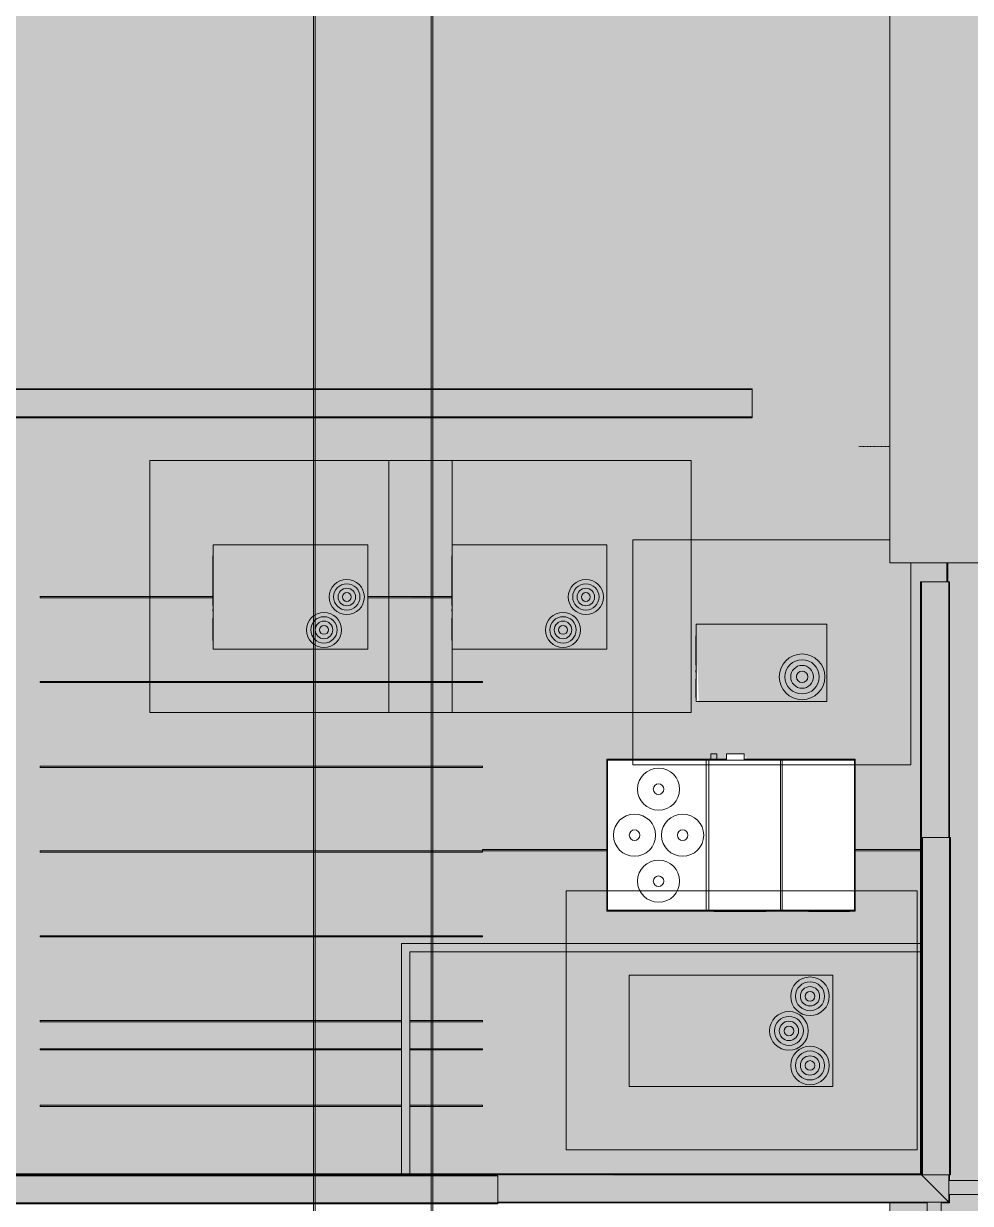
# Model space of a CAD drawing. Header units: inches. Extents: x -2804 to 58974, y -36095 to 66.
# Drawn here: x 26554 to 27093, y -22800 to -22129 of the extents above; entities that cross this region are included whole.
import ezdxf

# ---------------------------------------------------------------- set-up
doc = ezdxf.new("R2010")
doc.units = ezdxf.units.IN
doc.header["$MEASUREMENT"] = 0
doc.header["$XCLIPFRAME"] = 2
doc.linetypes.add('Dash', pattern=[0.25, 0.125, -0.125])
for name, color, linetype, lineweight in [('A-DETL', 90, 'Continuous', 9), ('A-GENM', 13, 'Continuous', 9), ('A-ROOF', 132, 'Continuous', 13), ('A-WALL', 113, 'Continuous', 13), ('G-ANNO-REFR', 1, 'Continuous', 9), ('I-WALL', 2, 'Continuous', 13), ('M-EQPM', 50, 'Continuous', 9)]:
    doc.layers.add(name, color=color, linetype=linetype, lineweight=lineweight)
picture_1 = doc.add_image_def('image1.jpg', size_in_pixel=(1920, 1080))

# ---------------------------------------------------------------- blocks, each defined once
blk = doc.blocks.new('Generic Models 7_Generic Models 1_5_Generic Models 1_5 _ Generic Models 7_Generic Models 1_337419_7 - Generic Models 7_Generic Models 1_5_Generic Models 1_5 _ Generic Models 7_Generic Models 1_337419_311462-415298-Site Locator Map')
at = {"layer": 'A-GENM'}
blk.add_hatch(color=50, dxfattribs=at).paths.add_polyline_path([(22056.83, -22802.12), (22555.02, -22802.12), (22555.02, -22786.62), (22072.33, -22786.62), (22056.83, -22799.17)], flags=0)
at = {"layer": 'A-GENM', "color": 7}
for p, q in [((22072.33, -22786.62), (22555.02, -22786.62)), ((22555.02, -22786.62), (22555.02, -22802.12)), ((22056.83, -22802.12), (22056.83, -22799.17)), ((22056.83, -22802.62), (22056.83, -22802.12)), ((22056.83, -22802.12), (22555.02, -22802.12)), ((22056.83, -22802.62), (22555.02, -22802.62)), ((22555.02, -22802.12), (22555.02, -22802.62))]:
    blk.add_line(p, q, dxfattribs=at)
blk = doc.blocks.new('Generic Models 5 - Generic Models 4-422911-Site Locator Map')
at = {"layer": 'A-GENM'}
for p, q in [((22516.99, -20768.68), (22516.99, -23030.67)), ((22517.99, -23030.67), (22517.99, -20768.68))]:
    blk.add_line(p, q, dxfattribs=at)
blk = doc.blocks.new('Generic Models 6 - Generic Models 4-422932-Site Locator Map')
at = {"layer": 'A-GENM'}
for p, q in [((22449.99, -20768.68), (22449.99, -23030.67)), ((22450.99, -23030.67), (22450.99, -20768.68))]:
    blk.add_line(p, q, dxfattribs=at)
blk = doc.blocks.new('Generic Models 2_Generic Models 2_310765_Generic Models 2_310765 _ Generic Models 2_Generic Models 2_310765_145 - Generic Models 2_Generic Models 2_310765_Generic Models 2_310765 _ Generic Models 2_Generic Models 2_310765_300385-545121-Site Locator Map')
at = {"layer": 'A-GENM'}
blk.add_hatch(color=50, dxfattribs=at).paths.add_polyline_path([(22546.14, -22745.19), (22546.14, -22744.5), (22504.89, -22745.19)], flags=0)
at = {"layer": 'A-GENM', "color": 7}
for p, q in [((22294.36, -22745.19), (22294.36, -22744.5)), ((22294.36, -22744.5), (22500.14, -22744.5)), ((22294.36, -22745.19), (22500.14, -22745.19)), ((22504.89, -22744.5), (22546.14, -22744.5)), ((22504.89, -22745.19), (22546.14, -22745.19)), ((22546.14, -22744.5), (22546.14, -22745.19)), ((22546.14, -22745.13), (22546.14, -22744.56))]:
    blk.add_line(p, q, dxfattribs=at)
blk = doc.blocks.new('Generic Models 2_Generic Models 2_310765_Generic Models 2_310765 _ Generic Models 2_Generic Models 2_310765_142 - Generic Models 2_Generic Models 2_310765_Generic Models 2_310765 _ Generic Models 2_Generic Models 2_310765_300385-551001-Site Locator Map')
at = {"layer": 'A-GENM'}
h = blk.add_hatch(color=50, dxfattribs=at)
h.paths.add_polyline_path([(22500.14, -22696.94), (22500.14, -22696.25), (22450.04, -22696.94)], flags=0)
h.paths.add_polyline_path([(22546.14, -22696.94), (22546.14, -22696.25), (22504.89, -22696.94)], flags=0)
at = {"layer": 'A-GENM', "color": 7}
for p, q in [((22294.36, -22696.94), (22294.36, -22696.25)), ((22294.36, -22696.25), (22500.14, -22696.25)), ((22294.36, -22696.94), (22500.14, -22696.94)), ((22504.89, -22696.25), (22546.14, -22696.25)), ((22504.89, -22696.94), (22546.14, -22696.94)), ((22546.14, -22696.25), (22546.14, -22696.94)), ((22546.14, -22696.88), (22546.14, -22696.31))]:
    blk.add_line(p, q, dxfattribs=at)
blk = doc.blocks.new('Generic Models 2_Generic Models 2_310765_Generic Models 2_310765 _ Generic Models 2_Generic Models 2_310765_143 - Generic Models 2_Generic Models 2_310765_Generic Models 2_310765 _ Generic Models 2_Generic Models 2_310765_300385-551026-Site Locator Map')
at = {"layer": 'A-GENM'}
h = blk.add_hatch(color=50, dxfattribs=at)
h.paths.add_polyline_path([(22500.14, -22713.02), (22500.14, -22712.33), (22450.04, -22713.02)], flags=0)
h.paths.add_polyline_path([(22546.14, -22713.02), (22546.14, -22712.33), (22504.89, -22713.02)], flags=0)
at = {"layer": 'A-GENM', "color": 7}
for p, q in [((22294.36, -22713.02), (22294.36, -22712.33)), ((22294.36, -22712.33), (22500.14, -22712.33)), ((22294.36, -22713.02), (22500.14, -22713.02)), ((22504.89, -22712.33), (22546.14, -22712.33)), ((22504.89, -22713.02), (22546.14, -22713.02)), ((22546.14, -22712.33), (22546.14, -22713.02)), ((22546.14, -22712.96), (22546.14, -22712.4))]:
    blk.add_line(p, q, dxfattribs=at)
blk = doc.blocks.new('Generic Models 2_Generic Models 2_310765_Generic Models 2_310765 _ Generic Models 2_Generic Models 2_310765_154 - Generic Models 2_Generic Models 2_310765_Generic Models 2_310765 _ Generic Models 2_Generic Models 2_310765_300385-551361-Site Locator Map')
at = {"layer": 'A-GENM', "color": 7}
for p, q in [((22294.36, -22648.69), (22294.36, -22648)), ((22294.36, -22648), (22546.14, -22648)), ((22546.14, -22648), (22546.14, -22648.69)), ((22546.14, -22648.63), (22546.14, -22648.06)), ((22294.36, -22648.69), (22546.14, -22648.69))]:
    blk.add_line(p, q, dxfattribs=at)
blk = doc.blocks.new('Generic Models 2_Generic Models 2_310765_Generic Models 2_310765 _ Generic Models 2_Generic Models 2_310765_160 - Generic Models 2_Generic Models 2_310765_Generic Models 2_310765 _ Generic Models 2_Generic Models 2_310765_300385-551519-Site Locator Map')
at = {"layer": 'A-GENM'}
blk.add_hatch(color=50, dxfattribs=at).paths.add_polyline_path([(22546.14, -22600.44), (22546.14, -22599.75), (22450.04, -22600.44)], flags=0)
at = {"layer": 'A-GENM', "color": 7}
for p, q in [((22294.36, -22600.44), (22294.36, -22599.75)), ((22294.36, -22599.75), (22546.14, -22599.75)), ((22294.36, -22600.44), (22546.14, -22600.44)), ((22546.14, -22599.75), (22546.14, -22600.44)), ((22546.14, -22600.38), (22546.14, -22599.81))]:
    blk.add_line(p, q, dxfattribs=at)
blk = doc.blocks.new('Generic Models 2_Generic Models 2_310765_Generic Models 2_310765 _ Generic Models 2_Generic Models 2_310765_163 - Generic Models 2_Generic Models 2_310765_Generic Models 2_310765 _ Generic Models 2_Generic Models 2_310765_300385-551595-Site Locator Map')
at = {"layer": 'A-GENM', "color": 7}
for p, q in [((22546.14, -22599.69), (22546.14, -22599)), ((22546.14, -22599), (22617.02, -22599)), ((22546.14, -22599.69), (22617.02, -22599.69)), ((22758.52, -22599), (22795.7, -22599)), ((22758.52, -22599.69), (22795.7, -22599.69))]:
    blk.add_line(p, q, dxfattribs=at)
blk = doc.blocks.new('Generic Models 2_Generic Models 2_310765_Generic Models 2_310765 _ Generic Models 2_Generic Models 2_310765_166 - Generic Models 2_Generic Models 2_310765_Generic Models 2_310765 _ Generic Models 2_Generic Models 2_310765_300385-551677-Site Locator Map')
at = {"layer": 'A-GENM', "color": 7}
for p, q in [((22294.36, -22552.19), (22294.36, -22551.5)), ((22294.36, -22551.5), (22546.14, -22551.5)), ((22294.36, -22552.19), (22546.14, -22552.19)), ((22546.14, -22551.5), (22546.14, -22552.19)), ((22546.14, -22552.13), (22546.14, -22551.56))]:
    blk.add_line(p, q, dxfattribs=at)
blk = doc.blocks.new('Generic Models 2_Generic Models 2_310765_Generic Models 2_310765 _ Generic Models 2_Generic Models 2_310765_172 - Generic Models 2_Generic Models 2_310765_Generic Models 2_310765 _ Generic Models 2_Generic Models 2_310765_300385-551835-Site Locator Map')
at = {"layer": 'A-GENM', "color": 7}
for p, q in [((22294.36, -22503.94), (22294.36, -22503.25)), ((22294.36, -22503.25), (22546.14, -22503.25)), ((22294.36, -22503.94), (22546.14, -22503.94)), ((22546.14, -22503.25), (22546.14, -22503.94)), ((22546.14, -22503.88), (22546.14, -22503.31))]:
    blk.add_line(p, q, dxfattribs=at)
blk = doc.blocks.new('Generic Models 2_Generic Models 2_310765_Generic Models 2_310765 _ Generic Models 2_Generic Models 2_310765_178 - Generic Models 2_Generic Models 2_310765_Generic Models 2_310765 _ Generic Models 2_Generic Models 2_310765_300385-551993-Site Locator Map')
at = {"layer": 'A-GENM'}
blk.add_hatch(color=50, dxfattribs=at).paths.add_polyline_path([(22528.95, -22455.69), (22528.95, -22455), (22480.95, -22455.69)], flags=0)
at = {"layer": 'A-GENM', "color": 7}
for p, q in [((22294.36, -22455.69), (22294.36, -22455)), ((22294.36, -22455), (22392.83, -22455)), ((22294.36, -22455.69), (22392.83, -22455.69)), ((22480.95, -22455), (22528.95, -22455)), ((22480.95, -22455.69), (22528.95, -22455.69))]:
    blk.add_line(p, q, dxfattribs=at)
blk = doc.blocks.new('Generic Models 7_Generic Models 1_5_Generic Models 1_5 _ Generic Models 7_Generic Models 1_337419_20 - Generic Models 7_Generic Models 1_5_Generic Models 1_5 _ Generic Models 7_Generic Models 1_337419_311462-552532-Site Locator Map')
at = {"layer": 'A-GENM'}
blk.add_hatch(color=50, dxfattribs=at).paths.add_polyline_path([(22814.2, -22542.93), (22814.2, -22350.93), (22798.7, -22350.93), (22798.7, -22542.93)], flags=0)
at = {"layer": 'A-GENM', "color": 7}
for p, q in [((22798.7, -22350.93), (22814.2, -22350.93)), ((22798.7, -22542.93), (22798.7, -22350.93)), ((22814.2, -22350.93), (22814.7, -22350.93)), ((22814.2, -22542.93), (22814.2, -22350.93)), ((22814.7, -22542.93), (22814.7, -22350.93)), ((22814.2, -22542.93), (22798.7, -22542.93)), ((22814.7, -22542.93), (22814.2, -22542.93))]:
    blk.add_line(p, q, dxfattribs=at)
blk = doc.blocks.new('Generic Models 7_Generic Models 1_1_Generic Models 1_1 _ Generic Models 7_Generic Models 1_337419_17 - Generic Models 7_Generic Models 1_1_Generic Models 1_1 _ Generic Models 7_Generic Models 1_337419_306201-555227-Site Locator Map')
at = {"layer": 'A-GENM'}
blk.add_hatch(color=9, dxfattribs=at).paths.add_polyline_path([(22903.39, -22795.3), (22903.39, -22787.3), (22811.7, -22787.3), (22811.7, -22795.3), (22888.74, -22795.3)], flags=0)
at = {"layer": 'A-GENM', "color": 7}
for p, q in [((22811.7, -22787.3), (22903.39, -22787.3)), ((22903.39, -22787.3), (22903.39, -22795.3)), ((22903.39, -22795.3), (22811.7, -22795.3))]:
    blk.add_line(p, q, dxfattribs=at)
blk = doc.blocks.new('Generic Models 7_Generic Models 1_1_Generic Models 1_1 _ Generic Models 7_Generic Models 1_337419_19 - Generic Models 7_Generic Models 1_1_Generic Models 1_1 _ Generic Models 7_Generic Models 1_337419_306201-555347-Site Locator Map')
at = {"layer": 'A-GENM'}
blk.add_hatch(color=9, dxfattribs=at).paths.add_polyline_path([(22807.39, -22884.18), (22807.39, -22799.62), (22799.39, -22799.62), (22799.39, -22884.18)], flags=0)
at = {"layer": 'A-GENM', "color": 7}
for p, q in [((22799.39, -22884.18), (22799.39, -22799.62)), ((22807.39, -22799.62), (22807.39, -22884.18)), ((22807.39, -22884.18), (22799.39, -22884.18))]:
    blk.add_line(p, q, dxfattribs=at)
blk = doc.blocks.new('detail_Ryan_rvt-1-Site Locator Map')
at = {"lineweight": 9}
for name, p in [('Generic Models 6 - Generic Models 4-422932-Site Locator Map', (0, 0)), ('Generic Models 5 - Generic Models 4-422911-Site Locator Map', (0, 0)), ('Generic Models 2_Generic Models 2_310765_Generic Models 2_310765 _ Generic Models 2_Generic Models 2_310765_178 - Generic Models 2_Generic Models 2_310765_Generic Models 2_310765 _ Generic Models 2_Generic Models 2_310765_300385-551993-Site Locator Map', (0, 0)), ('Generic Models 2_Generic Models 2_310765_Generic Models 2_310765 _ Generic Models 2_Generic Models 2_310765_172 - Generic Models 2_Generic Models 2_310765_Generic Models 2_310765 _ Generic Models 2_Generic Models 2_310765_300385-551835-Site Locator Map', (0, 0)), ('Generic Models 2_Generic Models 2_310765_Generic Models 2_310765 _ Generic Models 2_Generic Models 2_310765_166 - Generic Models 2_Generic Models 2_310765_Generic Models 2_310765 _ Generic Models 2_Generic Models 2_310765_300385-551677-Site Locator Map', (0, 0)), ('Generic Models 7_Generic Models 1_5_Generic Models 1_5 _ Generic Models 7_Generic Models 1_337419_20 - Generic Models 7_Generic Models 1_5_Generic Models 1_5 _ Generic Models 7_Generic Models 1_337419_311462-552532-Site Locator Map', (-2, -241.25)), ('Generic Models 2_Generic Models 2_310765_Generic Models 2_310765 _ Generic Models 2_Generic Models 2_310765_160 - Generic Models 2_Generic Models 2_310765_Generic Models 2_310765 _ Generic Models 2_Generic Models 2_310765_300385-551519-Site Locator Map', (0, 0)), ('Generic Models 2_Generic Models 2_310765_Generic Models 2_310765 _ Generic Models 2_Generic Models 2_310765_163 - Generic Models 2_Generic Models 2_310765_Generic Models 2_310765 _ Generic Models 2_Generic Models 2_310765_300385-551595-Site Locator Map', (0, 0)), ('Generic Models 2_Generic Models 2_310765_Generic Models 2_310765 _ Generic Models 2_Generic Models 2_310765_154 - Generic Models 2_Generic Models 2_310765_Generic Models 2_310765 _ Generic Models 2_Generic Models 2_310765_300385-551361-Site Locator Map', (0, 0)), ('Generic Models 2_Generic Models 2_310765_Generic Models 2_310765 _ Generic Models 2_Generic Models 2_310765_142 - Generic Models 2_Generic Models 2_310765_Generic Models 2_310765 _ Generic Models 2_Generic Models 2_310765_300385-551001-Site Locator Map', (0, 0)), ('Generic Models 2_Generic Models 2_310765_Generic Models 2_310765 _ Generic Models 2_Generic Models 2_310765_143 - Generic Models 2_Generic Models 2_310765_Generic Models 2_310765 _ Generic Models 2_Generic Models 2_310765_300385-551026-Site Locator Map', (0, 0)), ('Generic Models 2_Generic Models 2_310765_Generic Models 2_310765 _ Generic Models 2_Generic Models 2_310765_145 - Generic Models 2_Generic Models 2_310765_Generic Models 2_310765 _ Generic Models 2_Generic Models 2_310765_300385-545121-Site Locator Map', (0, 0)), ('Generic Models 7_Generic Models 1_5_Generic Models 1_5 _ Generic Models 7_Generic Models 1_337419_7 - Generic Models 7_Generic Models 1_5_Generic Models 1_5 _ Generic Models 7_Generic Models 1_337419_311462-415298-Site Locator Map', (0, 2)), ('Generic Models 7_Generic Models 1_1_Generic Models 1_1 _ Generic Models 7_Generic Models 1_337419_17 - Generic Models 7_Generic Models 1_1_Generic Models 1_1 _ Generic Models 7_Generic Models 1_337419_306201-555227-Site Locator Map', (0, 0)), ('Generic Models 7_Generic Models 1_1_Generic Models 1_1 _ Generic Models 7_Generic Models 1_337419_19 - Generic Models 7_Generic Models 1_1_Generic Models 1_1 _ Generic Models 7_Generic Models 1_337419_306201-555347-Site Locator Map', (0, 0))]:
    blk.add_blockref(name, p, dxfattribs=at)
blk = doc.blocks.new('AHU-Rooftop-Carrier 48TC 15-28 ton - TC025-1347267-Site Locator Map')
at = {"layer": 'M-EQPM'}
for p, q in [((70.75, 43.19), (-70.75, 43.19)), ((-70.75, 43.19), (-70.75, -43.19)), ((-70.28, 42.47), (-70.28, -42.47)), ((70.03, 42.72), (-70.03, 42.72)), ((-44.12, 43.34), (-67.5, 43.34)), ((-67.5, 43.34), (-67.5, 42.72)), ((-67.5, 42.72), (-44.12, 42.72)), ((-44.12, 42.72), (-44.12, 43.34)), ((-29.08, 42.72), (-29.08, -42.72)), ((-28.08, 42.72), (-28.08, -42.72)), ((9.75, 43.34), (-20, 43.34)), ((-20, 43.34), (-20, 42.72)), ((-20, 42.72), (9.75, 42.72)), ((9.75, 42.72), (9.75, 43.34)), ((12.59, 42.72), (12.59, -42.72)), ((14.09, 42.72), (14.09, -42.72)), ((70.28, -42.47), (70.28, 42.47)), ((70.75, -43.19), (70.75, 43.19)), ((-70.75, -43.19), (-7.49, -43.19)), ((-70.03, -42.72), (70.03, -42.72)), ((2.51, -42.72), (-7.49, -42.72)), ((-7.49, -42.72), (-7.49, -46.34)), ((-7.49, -46.34), (2.51, -46.34)), ((2.51, -46.34), (2.51, -42.72)), ((2.51, -43.19), (70.75, -43.19)), ((11.59, -42.72), (8.09, -42.72)), ((8.09, -42.72), (8.09, -46.34)), ((8.09, -46.34), (11.59, -46.34)), ((11.59, -46.34), (11.59, -42.72))]:
    blk.add_line(p, q, dxfattribs=at)
for centre, radius in [((41.28, 26.19), 12), ((41.28, 26.19), 3), ((27.59, 0), 12), ((54.97, 0), 12), ((27.59, 0), 3), ((54.97, 0), 3), ((41.28, -26.19), 12), ((41.28, -26.19), 3)]:
    blk.add_circle(centre, radius, dxfattribs=at)
for centre, start, end in [((-70.03, 42.47), 90, 180), ((70.03, 42.47), 0, 90), ((-70.03, -42.47), 180, 270), ((70.03, -42.47), 270, 0)]:
    blk.add_arc(centre, 0.25, start, end, dxfattribs=at)
blk = doc.blocks.new('Carrier_48TC_Standard_Efficiency_Gas_Heat_Electric_Cooling_Packaged_Rooftop_Unit_3_to_15_nominal_tons - 15 ton 48TC__16-873539-Site Locator Map')
at = {"layer": 'M-EQPM'}
blk.add_hatch(color=256, dxfattribs=at).paths.add_polyline_path([(-57.94, 31.69), (-57.94, -31.69), (57.94, -31.69), (57.94, 31.69), (18.37, 31.69)], flags=0)
for p, q in [((-105.94, -79.69), (-105.94, 67.69)), ((-105.94, 67.69), (93.94, 67.69)), ((93.94, 67.69), (93.94, -79.69)), ((57.94, 31.69), (-57.94, 31.69)), ((-57.94, 31.69), (-57.94, -31.69)), ((57.94, -31.69), (57.94, 31.69)), ((58.06, 27.31), (57.94, 27.31)), ((58.06, 27.31), (58.06, 15.44)), ((57.94, 15.44), (58.06, 15.44)), ((58.06, 9.29), (58.06, 10.34)), ((58.06, 10.34), (58.06, 9.29)), ((58.06, 6.69), (57.94, 6.69)), ((58.06, 6.69), (58.06, -25.06)), ((57.94, -25.06), (58.06, -25.06)), ((-57.94, -31.69), (57.94, -31.69)), ((93.94, -79.69), (-105.94, -79.69))]:
    blk.add_line(p, q, dxfattribs=at)
for centre, radius in [((-44.94, 19.69), 11), ((-44.94, 19.69), 8.25), ((-44.94, 19.69), 5.5), ((-44.94, 19.69), 2.75), ((-32.94, 0), 11), ((-32.94, 0), 8.25), ((-32.94, 0), 5.5), ((-32.94, 0), 2.75), ((-44.94, -19.69), 11), ((-44.94, -19.69), 8.25), ((-44.94, -19.69), 5.5), ((-44.94, -19.69), 2.75)]:
    blk.add_circle(centre, radius, dxfattribs=at)
blk = doc.blocks.new('Carrier_48TC_Standard_Efficiency_Gas_Heat_Electric_Cooling_Packaged_Rooftop_Unit_3_to_15_nominal_tons - 7_5 ton 48TC__08-873531-Site Locator Map')
at = {"layer": 'M-EQPM'}
blk.add_hatch(color=256, dxfattribs=at).paths.add_polyline_path([(44.06, 29.75), (-44.06, 29.75), (-44.06, -29.75), (44.06, -29.75)], flags=0)
for p, q in [((-92.06, -77.75), (-92.06, 65.75)), ((-92.06, 65.75), (80.06, 65.75)), ((80.06, 65.75), (80.06, -77.75)), ((44.06, 29.75), (-44.06, 29.75)), ((-44.06, 29.75), (-44.06, -29.75)), ((44.06, -29.75), (44.06, 29.75)), ((44.19, 24.75), (44.06, 24.75)), ((44.19, 24.75), (44.19, 12.12)), ((44.06, 12.12), (44.19, 12.12)), ((44.19, 7.1), (44.19, 8.15)), ((44.19, 8.15), (44.19, 7.1)), ((44.19, 4.87), (44.06, 4.87)), ((44.19, 4.87), (44.19, -23.5)), ((44.06, -23.5), (44.19, -23.5)), ((-44.06, -29.75), (44.06, -29.75)), ((80.06, -77.75), (-92.06, -77.75))]:
    blk.add_line(p, q, dxfattribs=at)
for centre, radius in [((-19.06, 18.75), 10), ((-19.06, 18.75), 7.5), ((-19.06, 18.75), 5), ((-19.06, 18.75), 2.5), ((-32.06, 0), 10), ((-32.06, 0), 7.5), ((-32.06, 0), 5), ((-32.06, 0), 2.5)]:
    blk.add_circle(centre, radius, dxfattribs=at)
blk = doc.blocks.new('Carrier_48TC_Standard_Efficiency_Gas_Heat_Electric_Cooling_Packaged_Rooftop_Unit_3_to_15_nominal_tons - 6 ton 48TC__07-1350223-Site Locator Map')
at = {"layer": 'M-EQPM'}
blk.add_hatch(color=256, dxfattribs=at).paths.add_polyline_path([(-37.19, 22), (-37.19, -22), (37.19, -22), (35.62, 22)], flags=0)
for p, q in [((-85.19, -56.87), (-85.19, 58)), ((-85.19, 58), (73.19, 58)), ((73.19, 58), (73.19, -70)), ((37.19, 22), (-37.19, 22)), ((-37.19, 22), (-37.19, -22)), ((37.19, -22), (37.19, 22)), ((37.31, 19.75), (37.19, 19.75)), ((37.31, 19.75), (37.31, 9.25)), ((37.19, 9.25), (37.31, 9.25)), ((37.31, 1.37), (37.19, 1.37)), ((37.31, 4.23), (37.31, 5.27)), ((37.31, 5.27), (37.31, 4.23)), ((37.31, 1.37), (37.31, -15.38)), ((37.19, -15.38), (37.31, -15.38)), ((-37.19, -22), (37.19, -22)), ((73.19, -70), (-73.12, -70))]:
    blk.add_line(p, q, dxfattribs=at)
for radius in [13, 9.75, 6.5, 3.25]:
    blk.add_circle((-23.19, 8), radius, dxfattribs=at)

msp = doc.modelspace()

# ---------------------------------------------------------------- hatches: boundary and pattern name
at = {"layer": 'A-ROOF', "lineweight": 5}
h = msp.add_hatch(color=256, dxfattribs=at)
h.paths.add_polyline_path([(26325.81, -22808.3), (26326.88, -22808.3), (26325.25, -22792.69), (26239.88, -22792.69), (26239.88, -22808.3), (26325.75, -22808.3)], flags=0)
h.paths.add_polyline_path([(26280.34, -22792), (26325.25, -22792), (26323.64, -22776.6), (26239.88, -22776.6), (26239.88, -22792)], flags=0)
h.paths.add_polyline_path([(26898.81, -22783.62), (27064.69, -22783.62), (27064.69, -22657.24), (26773.88, -22657.24), (26773.88, -22696.25), (26773.88, -22696.94), (26773.88, -22712.33), (26773.88, -22713.02), (26773.88, -22744.5), (26773.88, -22745.19), (26773.88, -22783.62), (26889, -22783.62)], flags=0)
h.paths.add_polyline_path([(26489.73, -22783.62), (26769.13, -22783.62), (26769.13, -22745.19), (26769.13, -22744.5), (26769.13, -22713.02), (26769.13, -22712.33), (26769.13, -22696.94), (26769.13, -22696.25), (26769.13, -22652.49), (27064.69, -22652.49), (27064.69, -22599.69), (27027.5, -22599.69), (27027.5, -22633.99), (26886, -22633.99), (26886, -22599.69), (26886, -22599), (26886, -22547.62), (26954.24, -22547.62), (26954.24, -22544.46), (26964.24, -22544.46), (26965.81, -22547.62), (27027.5, -22547.62), (27027.5, -22599), (27064.69, -22599), (27065.19, -22446.68), (27079.69, -22446.68), (27079.69, -22435.8), (27047.13, -22435.8), (27049.1, -21120.45), (27062.44, -21120.45), (27062.44, -20889.05), (26263.88, -20889.05), (26263.88, -22502.5), (26325.25, -22502.5), (26325.81, -22301.93), (26341.81, -22301.93), (26341.81, -22336.68), (26968.75, -22337.18), (26968.75, -22353.18), (26341.81, -22353.18), (26341.81, -22502.5), (26341.81, -22504.31), (26341.81, -22550.75), (26341.81, -22551.44), (26341.81, -22599), (26341.81, -22599.69), (26341.81, -22615.08), (26341.81, -22615.77), (26341.81, -22647.25), (26341.81, -22647.94), (26341.81, -22663.33), (26341.81, -22664.02), (26341.81, -22695.5), (26341.81, -22696.19), (26341.81, -22711.58), (26341.81, -22712.27), (26341.81, -22743.75), (26341.81, -22744.44), (26341.81, -22759.83), (26341.81, -22760.52), (26341.81, -22775.92), (26341.81, -22776.6), (26341.81, -22783.62)], flags=0)
h.paths.add_polyline_path([(26323.42, -22775.92), (26325.25, -22775.92), (26325.25, -22760.52), (26239.88, -22760.52), (26239.88, -22775.92), (26280.34, -22775.92)], flags=0)
h.paths.add_polyline_path([(26239.88, -22759.83), (26325.25, -22759.83), (26325.25, -22744.44), (26239.88, -22744.44)], flags=0)
h.paths.add_polyline_path([(26280.34, -22743.75), (26325.25, -22743.75), (26325.25, -22712.27), (26239.88, -22712.27), (26239.88, -22743.75)], flags=0)
h.paths.add_polyline_path([(27014.69, -22733.87), (26898.81, -22733.87), (26898.81, -22670.49), (27014.69, -22670.49), (27014.69, -22727.49)], flags=0)
h.paths.add_polyline_path([(26239.88, -22711.58), (26325.25, -22711.58), (26325.25, -22696.19), (26239.88, -22696.19)], flags=0)
h.paths.add_polyline_path([(26325.25, -22695.5), (26325.25, -22664.02), (26239.88, -22664.02), (26239.88, -22695.5), (26305.43, -22695.5)], flags=0)
h.paths.add_polyline_path([(26280.34, -22663.33), (26325.25, -22663.33), (26325.25, -22647.94), (26239.88, -22647.94), (26239.88, -22663.33)], flags=0)
h.paths.add_polyline_path([(26325.25, -22647.25), (26325.25, -22615.77), (26239.88, -22615.77), (26239.88, -22647.25), (26294.07, -22647.25)], flags=0)
h.paths.add_polyline_path([(26239.88, -22615.08), (26325.25, -22615.08), (26325.25, -22599.69), (26239.88, -22599.69)], flags=0)
h.paths.add_polyline_path([(26282.71, -22599), (26325.25, -22599), (26325.25, -22551.44), (26239.88, -22551.44), (26239.88, -22599), (26280.34, -22599)], flags=0)
h.paths.add_polyline_path([(26250.19, -22550.75), (26325.25, -22550.75), (26325.25, -22503.19), (26263.88, -22503.19), (26263.88, -22519.05), (26239.88, -22519.05), (26239.88, -22550.75)], flags=0)
h.paths.add_polyline_path([(27011.19, -22514.68), (26936.81, -22514.68), (26938.38, -22470.68), (27011.19, -22472.57), (27011.19, -22509.84)], flags=0)
h.paths.add_polyline_path([(26749.94, -22484.97), (26661.81, -22483.22), (26661.81, -22455.69), (26661.81, -22455), (26661.81, -22425.47), (26749.94, -22427.11), (26749.94, -22455), (26797.94, -22455), (26797.94, -22425.47), (26886.06, -22425.47), (26886.06, -22484.97), (26797.94, -22484.97), (26797.94, -22455.69), (26749.94, -22455.69), (26749.94, -22478.47)], flags=0)
msp.add_hatch(color=256, dxfattribs=at).paths.add_polyline_path([(27047.13, -22435.8), (27442.99, -22435.8), (27443.68, -22435.8), (27459.08, -22435.8), (27459.76, -22435.8), (27491.24, -22435.8), (27491.93, -22435.8), (27507.33, -22435.8), (27508.01, -22435.8), (27539.49, -22435.8), (27540.18, -22435.8), (27555.58, -22435.8), (27556.26, -22435.8), (27732.49, -22435.8), (27733.18, -22435.8), (30552.88, -22435.8), (30552.88, -21120.45), (27047.13, -21120.45), (27047.13, -22297.74)], flags=0)
h = msp.add_hatch(color=256, dxfattribs=at)
h.paths.add_polyline_path([(28279.33, -22885.62), (28280.01, -22885.62), (28295.41, -22885.62), (28296.1, -22885.62), (28327.58, -22885.62), (28328.26, -22885.62), (28343.66, -22885.62), (28344.35, -22885.62), (28375.83, -22885.62), (28376.51, -22885.62), (28424.08, -22885.62), (28424.76, -22885.62), (28472.33, -22885.62), (28473.81, -22885.62), (28504.49, -22885.62), (28505.18, -22885.62), (28536.88, -22885.62), (28536.88, -22861.62), (30225.88, -22861.62), (30225.88, -22885.62), (30257.58, -22885.62), (30257.58, -22800.68), (29947, -22800.18), (29947.5, -22446.68), (29963.5, -22446.68), (29963.5, -22784.18), (30257.58, -22784.18), (30258.26, -22784.18), (30305.83, -22784.18), (30306.51, -22784.18), (30354.08, -22784.18), (30355.66, -22784.18), (30402.33, -22784.18), (30401.09, -22731.05), (30361.47, -22731.05), (30361.47, -22671.55), (30402.33, -22671.55), (30403.01, -22671.55), (30449.59, -22671.55), (30447.93, -22731.05), (30403.01, -22731.05), (30403.01, -22784.18), (30466.66, -22784.18), (30467.35, -22784.18), (30514.91, -22784.18), (30515.6, -22784.18), (30538.69, -22784.18), (30538.69, -22435.8), (27749.12, -22435.8), (27748.68, -22438.29), (27733.18, -22438.38), (27733.18, -22861.62), (28198.91, -22861.41), (28199.6, -22885.62), (28231.08, -22885.62), (28231.76, -22885.62), (28247.16, -22885.62), (28247.85, -22885.62), (28254.46, -22885.62)], flags=0)
h.paths.add_polyline_path([(30338.25, -22885.62), (30354.08, -22885.62), (30354.08, -22800.68), (30306.51, -22800.68), (30306.51, -22885.62)], flags=0)
h.paths.add_polyline_path([(30354.76, -22885.62), (30402.33, -22885.62), (30402.33, -22800.68), (30354.76, -22800.68), (30354.76, -22850.33)], flags=0)
h.paths.add_polyline_path([(30403.01, -22885.62), (30466.66, -22885.62), (30466.66, -22800.68), (30403.01, -22800.68), (30403.01, -22837.12)], flags=0)
h.paths.add_polyline_path([(30514.91, -22885.62), (30514.91, -22800.68), (30467.35, -22800.68), (30467.35, -22885.62)], flags=0)
h.paths.add_polyline_path([(30515.6, -22885.62), (30547.08, -22885.62), (30547.08, -22800.68), (30515.6, -22800.68), (30515.6, -22806.3)], flags=0)
h.paths.add_polyline_path([(30547.76, -22885.62), (30563.38, -22885.62), (30563.38, -22799.18), (30547.76, -22800.68), (30547.76, -22823.56)], flags=0)
h.paths.add_polyline_path([(30258.26, -22885.62), (30305.83, -22885.62), (30305.83, -22800.68), (30258.26, -22800.68), (30258.26, -22876.75)], flags=0)
h.paths.add_polyline_path([(27048.05, -22861.62), (27068.38, -22861.62), (27068.38, -22800.12), (27047.13, -22800.12), (27047.13, -22861.62)], flags=0)
h.paths.add_polyline_path([(27157.72, -22861.62), (27459.08, -22861.62), (27459.08, -22438.29), (27442.99, -22438.38), (27442.99, -22435.8), (27080.13, -22435.8), (27081.69, -22787.3), (27104.37, -22787.3), (27105.06, -22787.3), (27172.38, -22787.95), (27172.38, -22795.3), (27105.06, -22795.3), (27104.37, -22795.3), (27081.19, -22795.3), (27079.34, -22800.12), (27076.38, -22800.12), (27076.38, -22861.62), (27081.19, -22861.62)], flags=0)
h.paths.add_polyline_path([(27459.76, -22861.62), (27507.33, -22861.62), (27507.33, -22438.29), (27491.24, -22438.38), (27491.24, -22435.8), (27475.7, -22435.8), (27475.26, -22438.29), (27459.76, -22438.38), (27459.76, -22819.98)], flags=0)
h.paths.add_polyline_path([(27555.58, -22861.62), (27555.58, -22438.29), (27539.49, -22438.38), (27539.49, -22435.8), (27523.95, -22435.8), (27523.51, -22438.29), (27508.01, -22438.38), (27508.01, -22861.62)], flags=0)
h.paths.add_polyline_path([(27732.49, -22861.62), (27732.49, -22435.8), (27572.2, -22435.8), (27571.76, -22438.29), (27556.26, -22438.38), (27556.26, -22861.62), (27596.42, -22861.62)], flags=0)
h.paths.add_polyline_path([(30146.44, -22599.43), (30060.06, -22599.43), (30060.06, -22457.93), (30146.44, -22457.93), (30146.44, -22526.17), (30149.6, -22526.17), (30149.6, -22536.17), (30146.44, -22536.17)], flags=0)
h.paths.add_polyline_path([(30420.84, -22599.43), (30335.44, -22599.43), (30335.44, -22457.93), (30421.81, -22457.93), (30421.81, -22526.17), (30424.97, -22526.17), (30424.97, -22536.17), (30421.81, -22536.17), (30421.81, -22599.43)], flags=0)
at = {"layer": 'A-WALL', "lineweight": 5}
for points in [[(26968.75, -22352.68), (26968.75, -22337.18), (26328.7, -22337.18), (26344.2, -22352.68), (26938.38, -22352.68)], [(26968.75, -22337.18), (26968.75, -22336.68), (26938.38, -22337.18)], [(26968.75, -22353.18), (26968.75, -22352.68), (26938.38, -22353.18)], [(27080.69, -22799.62), (27080.69, -22784.18), (27065.69, -22784.12), (27065.69, -22592.18), (27080.69, -22592.18), (27080.69, -22446.68), (27065.19, -22446.68), (27065.69, -22784.62)], [(27065.69, -22799.62), (27080.69, -22799.62), (27065.19, -22784.12), (26824, -22784.62), (26824, -22799.62), (27065.19, -22799.62)], [(27080.69, -22787.3), (27081.19, -22787.3), (27080.69, -22784.18)]]:
    msp.add_hatch(color=256, dxfattribs=at).paths.add_polyline_path(points, flags=0)
at = {"layer": 'I-WALL', "lineweight": 5}
for points in [[(27064.69, -22657.24), (27064.69, -22652.49), (26769.13, -22652.49), (26769.13, -22657.24), (27048.05, -22657.24)], [(26773.88, -22783.62), (26773.88, -22657.24), (26769.13, -22657.24), (26769.13, -22783.62)]]:
    msp.add_hatch(color=256, dxfattribs=at).paths.add_polyline_path(points, flags=0)

# ---------------------------------------------------------------- linework, layer by layer
at = {"layer": 'A-DETL', "linetype": 'Dash'}
msp.add_line((27029.47, -22369.55), (27047.13, -22369.55), dxfattribs=at)
at = {"layer": 'A-ROOF', "lineweight": 9}
for p, q in [((27047.13, -21120.45), (27047.13, -22435.8)), ((27047.13, -22435.8), (27442.99, -22435.8)), ((27079.69, -22446.68), (27079.69, -22435.8)), ((27080.13, -22435.8), (27080.13, -22446.68)), ((27047.13, -22861.62), (27047.13, -22800.12))]:
    msp.add_line(p, q, dxfattribs=at)
at = {"layer": 'A-WALL', "lineweight": 9}
for p, q in [((26968.75, -22337.18), (26328.7, -22337.18)), ((26968.75, -22336.68), (26341.81, -22336.68)), ((26968.75, -22336.68), (26968.75, -22353.18)), ((26968.75, -22352.68), (26341.31, -22352.68)), ((26968.75, -22353.18), (26341.81, -22353.18)), ((27064.69, -22446.68), (27081.19, -22446.68)), ((27064.69, -22783.62), (27064.69, -22446.68)), ((27065.19, -22784.12), (27065.19, -22446.68)), ((27080.69, -22592.18), (27080.69, -22446.68)), ((27081.19, -22592.18), (27081.19, -22446.68)), ((27065.19, -22784.12), (26341.31, -22784.12)), ((27064.69, -22783.62), (26341.81, -22783.62)), ((27064.69, -22783.62), (27081.19, -22800.12)), ((27080.69, -22799.62), (27080.69, -22784.18)), ((27081.19, -22787.3), (27081.19, -22784.18)), ((27081.19, -22800.12), (27081.19, -22795.3)), ((27080.69, -22799.62), (26824, -22799.62)), ((27068.38, -22800.12), (26824, -22800.12)), ((27081.19, -22800.12), (27076.38, -22800.12))]:
    msp.add_line(p, q, dxfattribs=at)
at = {"layer": 'I-WALL', "lineweight": 9}
for p, q in [((26769.13, -22652.49), (27064.69, -22652.49)), ((26769.13, -22783.62), (26769.13, -22652.49)), ((27064.69, -22657.24), (26773.88, -22657.24)), ((26773.88, -22657.24), (26773.88, -22783.62))]:
    msp.add_line(p, q, dxfattribs=at)

# ---------------------------------------------------------------- block references
at = {"color": 10, "lineweight": 5}
msp.add_blockref('detail_Ryan_rvt-1-Site Locator Map', (4268.99, 0), dxfattribs=at)
at = {"layer": 'M-EQPM', "rotation": 180}
for name, p in [('Carrier_48TC_Standard_Efficiency_Gas_Heat_Electric_Cooling_Packaged_Rooftop_Unit_3_to_15_nominal_tons - 7_5 ton 48TC__08-873531-Site Locator Map', (26705.88, -22455.22)), ('Carrier_48TC_Standard_Efficiency_Gas_Heat_Electric_Cooling_Packaged_Rooftop_Unit_3_to_15_nominal_tons - 7_5 ton 48TC__08-873531-Site Locator Map', (26842, -22455.22)), ('Carrier_48TC_Standard_Efficiency_Gas_Heat_Electric_Cooling_Packaged_Rooftop_Unit_3_to_15_nominal_tons - 6 ton 48TC__07-1350223-Site Locator Map', (26974, -22492.68)), ('AHU-Rooftop-Carrier 48TC 15-28 ton - TC025-1347267-Site Locator Map', (26956.75, -22590.8)), ('Carrier_48TC_Standard_Efficiency_Gas_Heat_Electric_Cooling_Packaged_Rooftop_Unit_3_to_15_nominal_tons - 15 ton 48TC__16-873539-Site Locator Map', (26956.75, -22702.18))]:
    msp.add_blockref(name, p, dxfattribs=at)

# ---------------------------------------------------------------- pictures from other files: only their frames are drawn
at = {"layer": 'G-ANNO-REFR'}
image = msp.add_image(picture_1, insert=(2622.27, -39288.79), size_in_units=(58514.29, 32914.29), dxfattribs=at)
image.set_boundary_path([(6.22075, 974.7155), (6.22075, 84.07945), (1848.5501, 84.07945), (1848.5501, 974.7155), (6.22075, 974.7155)])
image.dxf.flags = 15

doc.saveas('drawing.dxf')
